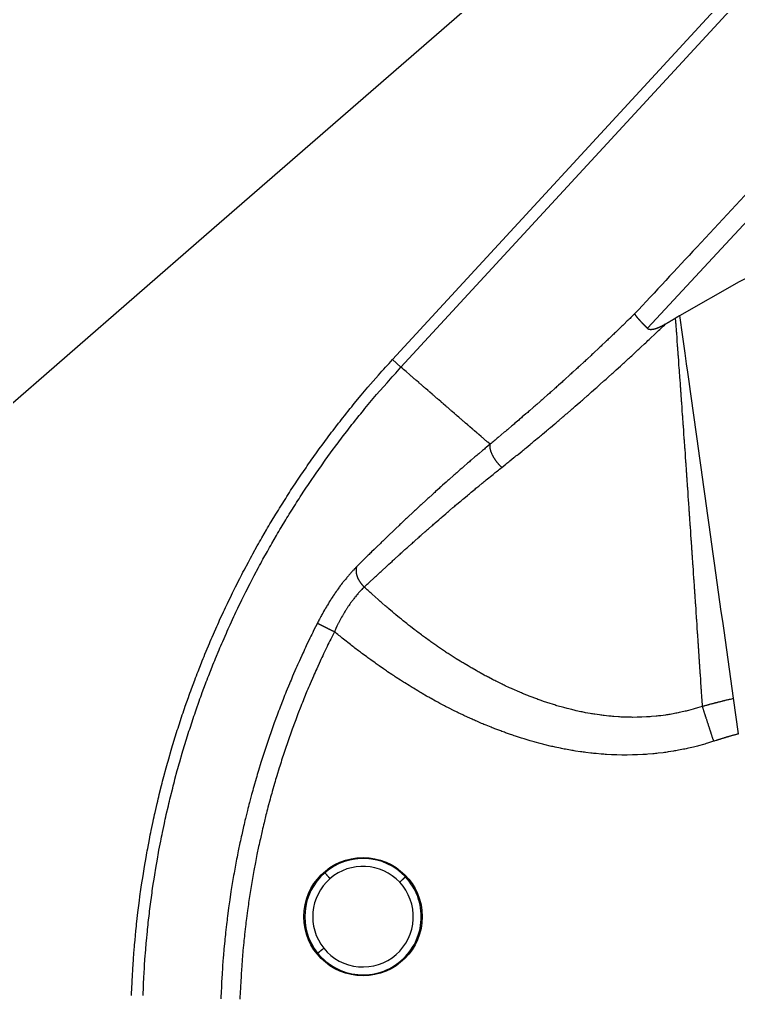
# Model space of a CAD drawing. Extents: x 527 to 614, y 487 to 635.
# Drawn here: x 596.094 to 597.005, y 514.457 to 515.693 of the extents above; entities that cross this region are included whole.
import ezdxf

# ---------------------------------------------------------------- set-up
doc = ezdxf.new("R2010")
doc.units = 0
doc.header["$MEASUREMENT"] = 0
doc.layers.add('1', color=4, linetype='Continuous')
doc.layers.add('204', color=7, linetype='Continuous')

# ---------------------------------------------------------------- blocks, each defined once
blk = doc.blocks.new('55')
at = {"layer": '204', "color": 4, "linetype": 'Continuous'}
for p, q in [((-4.838795, -3.407174), (-6.270429, -4.651675)), ((-6.034691, -4.809922), (-5.482645, -4.210517)), ((-6.02403, -4.819741), (-5.472006, -4.220315)), ((-6.270429, -4.651675), (-7.219729, -5.476889)), ((-6.02403, -4.819741), (-6.034691, -4.809922)), ((-5.596272, -5.284471), (-5.602608, -5.239436))]:
    blk.add_line(p, q, dxfattribs=at)
for points in [[(-1.169832, 0.146137, -0.00000077), (-1.204625, 0.108746)], [(-1.239418, 0.071355, -0.00000068), (-1.274211, 0.033965)], [(-1.309005, -0.003426, -0.0000006), (-1.343799, -0.040817)], [(-1.378593, -0.078208, -0.00000051), (-1.413388, -0.1156)], [(-1.448182, -0.152991, -0.00000042), (-1.482977, -0.190382)], [(-1.517772, -0.227774, -0.00000034), (-1.552567, -0.265165)], [(-1.587362, -0.302557, -0.00000025), (-1.622158, -0.339948)], [(-1.656953, -0.37734, -0.00000016), (-1.691748, -0.414732)], [(-1.726544, -0.452123, -0.00000007), (-1.76134, -0.489515)], [(-1.865726, -0.60169, 0.00000006), (-1.900522, -0.639082)], [(-1.935318, -0.676474, 0.00000005), (-1.970113, -0.713866)], [(-2.004909, -0.751257, 0.00000005), (-2.039704, -0.788649)], [(-2.0745, -0.826041, 0.00000005), (-2.109295, -0.863433)], [(-2.144091, -0.900825, 0.00000005), (-2.178886, -0.938217)], [(-2.213682, -0.975608, 0.00000005), (-2.248478, -1.013)], [(-2.283273, -1.050392, 0.00000005), (-2.318069, -1.087784)], [(-2.352864, -1.125176, 0.00000005), (-2.38766, -1.162568)], [(-2.422455, -1.19996, 0.00000005), (-2.45725, -1.237351)], [(-2.492046, -1.274743, 0.00000005), (-2.526841, -1.312135)], [(-2.561637, -1.349527, 0.00000005), (-2.596432, -1.386919)], [(-2.631228, -1.424311, 0.00000005), (-2.666023, -1.461703)], [(-2.700818, -1.499095, 0.00000005), (-2.735614, -1.536487)], [(-2.770409, -1.573879, 0.00000005), (-2.805205, -1.611271)], [(-2.84, -1.648663, 0.00000005), (-2.874795, -1.686055)], [(-2.909591, -1.723447, 0.00000005), (-2.944386, -1.760839)], [(-2.979181, -1.798231, 0.00000005), (-3.013977, -1.835623)], [(-3.048772, -1.873015, 0.00000005), (-3.083567, -1.910407)], [(-3.118363, -1.947799, 0.00000005), (-3.153158, -1.985191)], [(-3.187953, -2.022583, 0.00000005), (-3.222749, -2.059975)], [(-3.257544, -2.097367, 0.00000005), (-3.292339, -2.134759)], [(-3.327135, -2.172151, 0.00000005), (-3.36193, -2.209543)], [(-3.396725, -2.246935, 0.00000005), (-3.43152, -2.284328)], [(-3.466316, -2.32172, 0.00000005), (-3.501111, -2.359112)], [(-3.535906, -2.396504, 0.00000005), (-3.570701, -2.433896)], [(-3.605496, -2.471288, 0.00000005), (-3.640292, -2.50868)], [(-3.675087, -2.546073, 0.00000005), (-3.709882, -2.583465)], [(-3.744677, -2.620857, 0.00000005), (-3.779472, -2.658249)], [(-3.814267, -2.695641, 0.00000005), (-3.849063, -2.733033)], [(-3.883858, -2.770426, 0.00000005), (-3.918653, -2.807818)], [(-3.953448, -2.84521, 0.00000005), (-3.988243, -2.882602)], [(-4.023038, -2.919995, 0.00000005), (-4.057833, -2.957387)], [(-4.092628, -2.994779, 0.00000005), (-4.127423, -3.032171)], [(-4.162218, -3.069564, 0.00000005), (-4.197014, -3.106956)], [(-4.231809, -3.144348, 0.00000005), (-4.266604, -3.18174)], [(-4.301399, -3.219133, 0.00000005), (-4.336194, -3.256525)], [(-4.370989, -3.293917, 0.00000005), (-4.405784, -3.33131)], [(-4.440579, -3.368702, 0.00000005), (-4.475374, -3.406094)], [(-4.510169, -3.443487, 0.00000005), (-4.544964, -3.480879)], [(-4.579759, -3.518271, 0.00000005), (-4.614554, -3.555664)], [(-4.649349, -3.593056, 0.00000005), (-4.684144, -3.630448)], [(-4.718938, -3.667841, 0.00000005), (-4.753733, -3.705233)], [(-4.788528, -3.742626, 0.00000005), (-4.823323, -3.780018)], [(-4.858118, -3.81741, 0.00000005), (-4.892913, -3.854803)], [(-4.927708, -3.892195, 0.00000006), (-4.962503, -3.929588)], [(-4.997298, -3.96698, 0.00000006), (-5.032093, -4.004373), (-5.066888, -4.041765, 0.00000006), (-5.101682, -4.079158), (-5.136476, -4.116549, 0.00000006), (-5.171272, -4.153943), (-5.206071, -4.19134, 0.00000005), (-5.240862, -4.228728), (-5.275639, -4.266101, 0.00000006), (-5.310451, -4.303513), (-5.345316, -4.340981, 0.00000005), (-5.380041, -4.378298), (-5.414557, -4.415391, 0.00000008), (-5.44963, -4.453083), (-5.485522, -4.491655, -0.00000005), (-5.51922, -4.527868), (-5.549684, -4.560606, 0.00000062), (-5.588809, -4.602653), (-5.649071, -4.667417, 0.00000318), (-5.727989, -4.752233)], [(-0.88808, 0.413868, -0.00000008), (-0.936805, 0.361503)], [(-0.98553, 0.309139, -0.00000008), (-1.034255, 0.256774)], [(-1.082979, 0.204409, -0.00000006), (-1.131704, 0.152045)], [(-1.180429, 0.09968, -0.00000004), (-1.229154, 0.047316)], [(-1.277879, -0.005049, -0.00000003), (-1.326604, -0.057414)], [(-1.667679, -0.423967, 0.00000004), (-1.716404, -0.476332)], [(-1.765129, -0.528696, 0.00000005), (-1.813854, -0.581061)], [(-1.862579, -0.633426, 0.00000006), (-1.911304, -0.685791)], [(-1.960029, -0.738156, 0.00000006), (-2.008754, -0.79052)], [(-2.057479, -0.842885, 0.00000006), (-2.106204, -0.89525)], [(-2.154929, -0.947615, 0.00000006), (-2.203654, -0.99998)], [(-2.252379, -1.052345, 0.00000006), (-2.301104, -1.10471)], [(-2.349829, -1.157075, 0.00000006), (-2.398553, -1.20944)], [(-2.447278, -1.261805, 0.00000006), (-2.496003, -1.31417)], [(-2.544728, -1.366535, 0.00000006), (-2.593453, -1.4189)], [(-2.642177, -1.471265, 0.00000006), (-2.690902, -1.52363)], [(-2.739627, -1.575995, 0.00000006), (-2.788352, -1.62836)], [(-2.837076, -1.680725, 0.00000006), (-2.885801, -1.73309)], [(-2.934526, -1.785455, 0.00000006), (-2.983251, -1.83782)], [(-3.031975, -1.890185, 0.00000006), (-3.0807, -1.94255)], [(-3.129424, -1.994915, 0.00000006), (-3.178149, -2.04728)], [(-3.226874, -2.099646, 0.00000006), (-3.275598, -2.152011)], [(-3.324323, -2.204376, 0.00000006), (-3.373047, -2.256741)], [(-3.421772, -2.309106, 0.00000006), (-3.470497, -2.361471)], [(-3.519221, -2.413837, 0.00000006), (-3.567946, -2.466202)], [(-3.61667, -2.518567, 0.00000006), (-3.665395, -2.570932)], [(-3.714119, -2.623298, 0.00000006), (-3.762844, -2.675663)], [(-3.811568, -2.728028, 0.00000006), (-3.860293, -2.780394)], [(-3.909017, -2.832759, 0.00000006), (-3.957741, -2.885124)], [(-4.006466, -2.93749, 0.00000006), (-4.05519, -2.989855)], [(-4.103915, -3.04222, 0.00000006), (-4.152639, -3.094586)], [(-4.201363, -3.146951, 0.00000006), (-4.250088, -3.199317)], [(-4.298812, -3.251682, 0.00000006), (-4.347536, -3.304048)], [(-4.39626, -3.356413, 0.00000006), (-4.444985, -3.408778)], [(-4.493709, -3.461144, 0.00000006), (-4.542433, -3.513509)], [(-4.591158, -3.565875, 0.00000006), (-4.639882, -3.61824)], [(-4.688606, -3.670606, 0.00000006), (-4.73733, -3.722972)], [(-4.786055, -3.775338, 0.00000007), (-4.834778, -3.827703)], [(-4.883501, -3.880067, 0.00000007), (-4.932227, -3.932434)], [(-4.980957, -3.984806, 0.00000006), (-5.029675, -4.037165), (-5.078374, -4.089504, 0.00000007), (-5.127123, -4.141896), (-5.175946, -4.194368, 0.00000008), (-5.224571, -4.246628), (-5.272906, -4.298575, 0.00000013), (-5.32202, -4.35136), (-5.372281, -4.405377, 0.00000015), (-5.419468, -4.456092), (-5.462129, -4.501941, 0.00000026), (-5.516918, -4.560825), (-5.601305, -4.651521, 0.00000027), (-5.711819, -4.770296)], [(-5.67082, -4.754022), (-5.594884, -4.711194, -0.02250123), (-5.514025, -4.674371), (-5.427926, -4.643674, -0.0206072), (-5.337565, -4.61973), (-5.243776, -4.603843, -0.02239351), (-5.147708, -4.596206), (-5.050368, -4.597539, -0.02267753), (-4.953008, -4.60763)], [(-5.727989, -4.752233), (-5.732584, -4.75671, -0.00048746), (-5.737181, -4.761171), (-5.741779, -4.765615, -0.00049071), (-5.746378, -4.770043), (-5.750977, -4.774454, -0.00049094), (-5.755578, -4.778848), (-5.760179, -4.783225, -0.00049214), (-5.76478, -4.787585), (-5.769381, -4.791928, -0.00049334), (-5.773982, -4.796254), (-5.778583, -4.800562, -0.00049478), (-5.783184, -4.804853), (-5.787784, -4.809127, -0.00049641), (-5.792383, -4.813382), (-5.796981, -4.81762, -0.00049824), (-5.801579, -4.821839), (-5.806175, -4.826041, -0.00050028), (-5.810769, -4.830224), (-5.815362, -4.834389, -0.00050254), (-5.819954, -4.838535), (-5.824543, -4.842663, -0.00050499), (-5.82913, -4.846772), (-5.833715, -4.850862, -0.00050778), (-5.838298, -4.854933), (-5.842878, -4.858985, -0.00051035), (-5.847455, -4.863018), (-5.852026, -4.867029, -0.00051477), (-5.8566, -4.871026), (-5.861176, -4.875007, -0.00051377), (-5.865731, -4.878955), (-5.870256, -4.882859, -0.00053287), (-5.874849, -4.886805), (-5.879544, -4.890818, -0.00048666), (-5.88395, -4.894574), (-5.887931, -4.89796, -0.00068811), (-5.893034, -4.902263), (-5.900879, -4.908829, -0.0005893), (-5.911144, -4.917392)], [(-5.727989, -4.752233), (-5.727953, -4.752294, -0.00204393), (-5.727915, -4.752359), (-5.727875, -4.75243, -0.00150737), (-5.727834, -4.752503), (-5.72779, -4.752578, 0.00338894), (-5.727744, -4.752655), (-5.727696, -4.752734, 0.00184369), (-5.727645, -4.752814), (-5.727593, -4.752897, 0.00192252), (-5.727539, -4.752981), (-5.727482, -4.753068, 0.00165475), (-5.727424, -4.753156), (-5.727364, -4.753246, 0.00151187), (-5.727301, -4.753338), (-5.727237, -4.753431, 0.00137061), (-5.72717, -4.753527), (-5.727102, -4.753624, 0.00125498), (-5.727032, -4.753723), (-5.726959, -4.753824, 0.00115436), (-5.726885, -4.753926), (-5.726809, -4.75403, 0.00106759), (-5.72673, -4.754136), (-5.72665, -4.754244, 0.00099208), (-5.726568, -4.754353), (-5.726485, -4.754463, 0.00092585), (-5.726399, -4.754576), (-5.726311, -4.75469, 0.00086867), (-5.726222, -4.754806), (-5.72613, -4.754923, 0.00081666), (-5.726037, -4.755042), (-5.725941, -4.755163, 0.00075935), (-5.725844, -4.755286), (-5.725745, -4.75541, 0.00070915), (-5.725644, -4.755536), (-5.725541, -4.755663, 0.00066497), (-5.725436, -4.755792), (-5.725329, -4.755923, 0.00062605), (-5.72522, -4.756055), (-5.72511, -4.756189, 0.0005916), (-5.724998, -4.756325), (-5.724884, -4.756461, 0.00056103), (-5.724768, -4.7566), (-5.724651, -4.756739, 0.00053383), (-5.724532, -4.75688), (-5.724411, -4.757023, 0.00050959), (-5.724289, -4.757167), (-5.724165, -4.757312, 0.00048794), (-5.724039, -4.757458), (-5.723912, -4.757606, 0.00046858), (-5.723783, -4.757755), (-5.723653, -4.757905, 0.00045126), (-5.723521, -4.758057), (-5.723388, -4.758209, 0.00043576), (-5.723253, -4.758363), (-5.723116, -4.758518, 0.00042186), (-5.722979, -4.758674), (-5.722839, -4.758831, 0.00040952), (-5.722699, -4.75899), (-5.722557, -4.759149, 0.00039753), (-5.722413, -4.759309), (-5.722268, -4.759471, 0.00038136), (-5.722121, -4.759634), (-5.721973, -4.759799, 0.00036663), (-5.721823, -4.759964), (-5.721672, -4.760131, 0.00035327), (-5.721519, -4.760298), (-5.721365, -4.760467, 0.00034142), (-5.72121, -4.760637), (-5.721053, -4.760808, 0.00033079), (-5.720895, -4.76098), (-5.720735, -4.761153, 0.00032131), (-5.720574, -4.761326), (-5.720412, -4.761501, 0.00031288), (-5.720249, -4.761676), (-5.720085, -4.761853, 0.00030541), (-5.719919, -4.76203), (-5.719753, -4.762208, 0.00029883), (-5.719585, -4.762386), (-5.719416, -4.762566, 0.00029306), (-5.719247, -4.762746), (-5.719076, -4.762926, 0.00028805), (-5.718904, -4.763107), (-5.718731, -4.763289, 0.00028376), (-5.718558, -4.763472), (-5.718383, -4.763655, 0.00028014), (-5.718208, -4.763838), (-5.718031, -4.764022, 0.00027716), (-5.717854, -4.764206), (-5.717677, -4.764391, 0.00027464), (-5.717498, -4.764576), (-5.717318, -4.764762, 0.0002671), (-5.717138, -4.764948), (-5.716956, -4.765135, 0.00025573), (-5.716773, -4.765323), (-5.71659, -4.765511, 0.00024587), (-5.716406, -4.7657), (-5.71622, -4.765889, 0.00023658), (-5.716035, -4.766078), (-5.715848, -4.766268, 0.00022803), (-5.715661, -4.766459), (-5.715472, -4.766649, 0.00022009), (-5.715284, -4.76684), (-5.715095, -4.767032, 0.00021279), (-5.714905, -4.767223), (-5.714714, -4.767415, 0.00020586), (-5.714523, -4.767607), (-5.714332, -4.767799, 0.00020006), (-5.71414, -4.767991), (-5.713948, -4.768184, 0.00019262), (-5.713756, -4.768376), (-5.713564, -4.768567, 0.00019282), (-5.71337, -4.768761), (-5.71317, -4.768959, 0.00017034), (-5.712983, -4.769145), (-5.712813, -4.769314, 0.00023295), (-5.712595, -4.76953), (-5.712259, -4.769861, 0.00019121), (-5.711819, -4.770296)], [(-5.688762, -4.764884), (-5.68845, -4.764706, 0.00025636), (-5.688139, -4.764527), (-5.687828, -4.764348, 0.00025631), (-5.687517, -4.764169), (-5.687206, -4.76399, 0.00025356), (-5.686895, -4.76381), (-5.686584, -4.76363, 0.00025148), (-5.686274, -4.76345), (-5.685964, -4.763269, 0.00024923), (-5.685654, -4.763088), (-5.685344, -4.762907, 0.00024702), (-5.685034, -4.762725), (-5.684724, -4.762543, 0.0002448), (-5.684415, -4.762361), (-5.684105, -4.762178, 0.00024258), (-5.683796, -4.761995), (-5.683487, -4.761812, 0.00024036), (-5.683178, -4.761628), (-5.682869, -4.761444, 0.00023814), (-5.682561, -4.76126), (-5.682252, -4.761076, 0.0002359), (-5.681944, -4.760891), (-5.681636, -4.760706, 0.00023372), (-5.681328, -4.76052), (-5.68102, -4.760335, 0.00023133), (-5.680713, -4.760149), (-5.680405, -4.759962, 0.00022967), (-5.680098, -4.759776), (-5.67979, -4.759588, 0.00022549), (-5.679483, -4.759402), (-5.679179, -4.759216, 0.00023), (-5.678869, -4.759026), (-5.678553, -4.758832, 0.00020626), (-5.678256, -4.75865), (-5.677988, -4.758485, 0.00028737), (-5.677643, -4.758272), (-5.677113, -4.757944, 0.00023903), (-5.67642, -4.757513)], [(-5.67642, -4.757513), (-5.67628, -4.757425, -0.0000969), (-5.676141, -4.757337), (-5.676001, -4.757249, -0.00009691), (-5.675862, -4.757161), (-5.675722, -4.757073, -0.00009312), (-5.675583, -4.756986), (-5.675443, -4.756898, -0.00009028), (-5.675303, -4.75681), (-5.675164, -4.756722, -0.00008719), (-5.675024, -4.756634), (-5.674884, -4.756547, -0.00008415), (-5.674744, -4.756459), (-5.674605, -4.756372, -0.00008108), (-5.674465, -4.756284), (-5.674325, -4.756197, -0.00007801), (-5.674185, -4.756109), (-5.674045, -4.756022, -0.00007494), (-5.673905, -4.755934), (-5.673764, -4.755847, -0.00007185), (-5.673624, -4.75576), (-5.673484, -4.755672, -0.00006876), (-5.673344, -4.755585), (-5.673203, -4.755498, -0.00006568), (-5.673063, -4.75541), (-5.672923, -4.755323, -0.00006254), (-5.672782, -4.755236), (-5.672642, -4.755149, -0.00005957), (-5.672501, -4.755061), (-5.67236, -4.754974, -0.00005602), (-5.67222, -4.754887), (-5.67208, -4.754801, -0.0000544), (-5.671938, -4.754713), (-5.671793, -4.754623, -0.00004666), (-5.671656, -4.754538), (-5.671533, -4.754462, -0.00006082), (-5.671374, -4.754364), (-5.67113, -4.754213, -0.00004739), (-5.67081, -4.754015)], [(-5.67642, -4.757513), (-5.676061, -4.762408, -0.00002099), (-5.675702, -4.767303), (-5.675344, -4.772199, -0.00002098), (-5.674986, -4.777095), (-5.674629, -4.781992, -0.00002118), (-5.674272, -4.786889), (-5.673915, -4.791787, -0.00002133), (-5.673559, -4.796686), (-5.673203, -4.801585, -0.00002149), (-5.672848, -4.806484), (-5.672493, -4.811385, -0.00002165), (-5.672138, -4.816286), (-5.671784, -4.821187, -0.00002181), (-5.67143, -4.826089), (-5.671076, -4.830991, -0.00002197), (-5.670723, -4.835894), (-5.670371, -4.840798, -0.00002213), (-5.670018, -4.845702), (-5.669666, -4.850607, -0.00002229), (-5.669315, -4.855512), (-5.668964, -4.860417, -0.00002245), (-5.668613, -4.865323), (-5.668263, -4.87023, -0.00002258), (-5.667913, -4.875137), (-5.667564, -4.880045, -0.00002245), (-5.667214, -4.884953), (-5.666866, -4.889862, -0.00002233), (-5.666518, -4.894771), (-5.66617, -4.89968, -0.0000222), (-5.665822, -4.904591), (-5.665475, -4.909501, -0.00002208), (-5.665129, -4.914413), (-5.664782, -4.919324, -0.00002196), (-5.664437, -4.924237), (-5.664091, -4.929149, -0.00002184), (-5.663746, -4.934063), (-5.663402, -4.938976, -0.00002171), (-5.663057, -4.943891), (-5.662713, -4.948806, -0.00002159), (-5.66237, -4.953721), (-5.662027, -4.958637, -0.00002147), (-5.661684, -4.963553), (-5.661342, -4.96847, -0.00002134), (-5.661, -4.973388), (-5.660659, -4.978306, -0.00002122), (-5.660317, -4.983225), (-5.659977, -4.988144, -0.0000211), (-5.659636, -4.993063), (-5.659296, -4.997984, -0.00002126), (-5.658957, -5.002904), (-5.658618, -5.007826, -0.00002161), (-5.658279, -5.012748), (-5.65794, -5.01767, -0.00002094), (-5.657602, -5.022593), (-5.657265, -5.027516, -0.00002047), (-5.656927, -5.03244), (-5.65659, -5.037365, -0.00001994), (-5.656254, -5.04229), (-5.655917, -5.047216, -0.00001943), (-5.655582, -5.052142), (-5.655246, -5.057069, -0.00001892), (-5.654911, -5.061996), (-5.654576, -5.066924, -0.0000184), (-5.654241, -5.071853), (-5.653907, -5.076782, -0.00001789), (-5.653573, -5.081712), (-5.653239, -5.086642, -0.00001738), (-5.652906, -5.091573), (-5.652573, -5.096504, -0.00001686), (-5.65224, -5.101436), (-5.651908, -5.106369, -0.00001635), (-5.651576, -5.111302), (-5.651244, -5.116235, -0.00001584), (-5.650912, -5.12117), (-5.650581, -5.126105, -0.00001533), (-5.65025, -5.13104), (-5.649919, -5.135976, -0.00001481), (-5.649588, -5.140913), (-5.649258, -5.14585, -0.0000143), (-5.648928, -5.150788), (-5.648598, -5.155726, -0.00001379), (-5.648269, -5.160665), (-5.647939, -5.165605, -0.00001328), (-5.64761, -5.170545), (-5.647281, -5.175487, -0.00001277), (-5.646952, -5.180427), (-5.646624, -5.185367, -0.00001227), (-5.646296, -5.190312), (-5.645967, -5.195265, -0.00001172), (-5.64564, -5.200199), (-5.645314, -5.205104, -0.00001131), (-5.644984, -5.210089), (-5.644647, -5.21519, -0.0000098), (-5.64433, -5.219981), (-5.644043, -5.224312, 0.00000164), (-5.643675, -5.229875), (-5.643107, -5.238444, 0.00001523), (-5.642363, -5.249666)], [(-5.602608, -5.239436), (-5.604332, -5.227161, 0.00000053), (-5.606056, -5.214894), (-5.607778, -5.202636, 0.00000053), (-5.609499, -5.190386), (-5.611219, -5.178145, 0.00000044), (-5.612938, -5.165912), (-5.614655, -5.153687, 0.00000037), (-5.616372, -5.141469), (-5.618087, -5.12926, 0.0000003), (-5.619802, -5.117058), (-5.621515, -5.104864, 0.00000023), (-5.623228, -5.092677), (-5.624939, -5.080498, 0.00000015), (-5.626649, -5.068326), (-5.628359, -5.056161, 0.00000008), (-5.630067, -5.044002), (-5.631774, -5.031851), (-5.633481, -5.019707), (-5.635186, -5.007569, -0.00000007), (-5.636891, -4.995438), (-5.638594, -4.983313, -0.00000014), (-5.640297, -4.971195), (-5.641999, -4.959083, -0.00000022), (-5.6437, -4.946977), (-5.6454, -4.934875, -0.00000029), (-5.6471, -4.922782), (-5.648797, -4.9107, -0.00000037), (-5.650496, -4.898611), (-5.652196, -4.886509, -0.00000044), (-5.653889, -4.874462), (-5.65557, -4.862491, -0.00000053), (-5.657279, -4.850334), (-5.659026, -4.837898, -0.00000054), (-5.660665, -4.826226), (-5.662148, -4.815676, -0.00000089), (-5.66405, -4.802138), (-5.666977, -4.781298, -0.00000084), (-5.67081, -4.754015)], [(-5.896227, -4.946696), (-5.891102, -4.942607, 0.00060931), (-5.885971, -4.938494), (-5.880833, -4.934354, 0.00060179), (-5.875691, -4.93019), (-5.870542, -4.926, 0.00059697), (-5.865389, -4.921786), (-5.86023, -4.917547, 0.0005919), (-5.855067, -4.913284), (-5.8499, -4.908997, 0.00058735), (-5.844728, -4.904685), (-5.839552, -4.900349, 0.0005831), (-5.834372, -4.89599), (-5.829189, -4.891607, 0.00057919), (-5.824002, -4.8872), (-5.818813, -4.88277, 0.00057561), (-5.81362, -4.878317), (-5.808425, -4.87384, 0.00057233), (-5.803228, -4.869341), (-5.798028, -4.864819, 0.00056937), (-5.792827, -4.860275), (-5.787624, -4.855708, 0.00056665), (-5.782419, -4.851119), (-5.777214, -4.846507, 0.00056438), (-5.772007, -4.841874), (-5.766799, -4.837218, 0.00056185), (-5.761592, -4.832542), (-5.756386, -4.827846, 0.00056146), (-5.751175, -4.823125), (-5.745957, -4.818374, 0.00055489), (-5.74076, -4.813622), (-5.735595, -4.808879, 0.00057083), (-5.730347, -4.804036), (-5.724979, -4.799056, 0.0005147), (-5.719939, -4.794368), (-5.715384, -4.79012, 0.00072797), (-5.709538, -4.784619), (-5.700541, -4.776089, 0.00060881), (-5.688762, -4.764884)], [(-5.711819, -4.770296), (-5.711664, -4.770433, 0.01049398), (-5.711504, -4.770564), (-5.711338, -4.770688, 0.01040173), (-5.711167, -4.770806), (-5.71099, -4.770916, 0.01010708), (-5.71081, -4.771019), (-5.710626, -4.771115, 0.01009655), (-5.710439, -4.771203), (-5.710248, -4.771283, 0.00963258), (-5.710055, -4.771356), (-5.709859, -4.771422, 0.00854712), (-5.70966, -4.771482), (-5.70946, -4.771536, 0.00777828), (-5.709258, -4.771583), (-5.709054, -4.771625, 0.00700613), (-5.70885, -4.771661), (-5.708644, -4.771691, 0.00632937), (-5.708439, -4.771717), (-5.708234, -4.771737, 0.0055859), (-5.708028, -4.771754), (-5.707822, -4.771766, 0.0049816), (-5.707615, -4.771773), (-5.707409, -4.771777, 0.00468086), (-5.707202, -4.771778), (-5.706995, -4.771774, 0.00430577), (-5.706787, -4.771767), (-5.70658, -4.771757, 0.00396008), (-5.706373, -4.771743), (-5.706166, -4.771726, 0.0036183), (-5.70596, -4.771707), (-5.705753, -4.771684, 0.00328848), (-5.705547, -4.771659), (-5.705342, -4.771632, 0.0029688), (-5.705136, -4.771602), (-5.704932, -4.771569, 0.00265918), (-5.704728, -4.771535), (-5.704524, -4.771499, 0.00232765), (-5.704321, -4.771461), (-5.704119, -4.771421, 0.0019721), (-5.703917, -4.77138), (-5.703715, -4.771337, 0.00194466), (-5.703513, -4.771293), (-5.703312, -4.771247, 0.00188128), (-5.703112, -4.7712), (-5.702911, -4.771151, 0.00182654), (-5.702711, -4.771101), (-5.702511, -4.771049, 0.00176926), (-5.702312, -4.770996), (-5.702113, -4.770941, 0.00171243), (-5.701914, -4.770885), (-5.701715, -4.770828, 0.00165541), (-5.701517, -4.770769), (-5.701319, -4.770709, 0.00159848), (-5.701122, -4.770648), (-5.700925, -4.770586, 0.00154166), (-5.700728, -4.770522), (-5.700531, -4.770457, 0.00148504), (-5.700335, -4.770391), (-5.70014, -4.770324, 0.00142866), (-5.699944, -4.770256), (-5.699749, -4.770186, 0.00137258), (-5.699554, -4.770116), (-5.699359, -4.770044, 0.00131683), (-5.699165, -4.769971), (-5.698971, -4.769898, 0.00126144), (-5.698778, -4.769823), (-5.698585, -4.769747, 0.00120644), (-5.698392, -4.769671), (-5.698199, -4.769593, 0.00115184), (-5.698007, -4.769515), (-5.697815, -4.769436, 0.00109765), (-5.697623, -4.769356), (-5.697432, -4.769275, 0.00104386), (-5.697241, -4.769193), (-5.69705, -4.76911, 0.00099048), (-5.696859, -4.769027), (-5.696669, -4.768943, 0.00093749), (-5.696479, -4.768859), (-5.69629, -4.768773, 0.00088488), (-5.696101, -4.768687), (-5.695912, -4.7686, 0.00083263), (-5.695723, -4.768513), (-5.695535, -4.768425, 0.00078072), (-5.695347, -4.768337), (-5.695159, -4.768248, 0.00072911), (-5.694972, -4.768158), (-5.694785, -4.768068, 0.00067777), (-5.694598, -4.767978), (-5.694412, -4.767887, 0.00062671), (-5.694226, -4.767796), (-5.69404, -4.767704, 0.00057569), (-5.693854, -4.767612), (-5.693669, -4.767519, 0.00052543), (-5.693484, -4.767426), (-5.693299, -4.767333, 0.00047294), (-5.693115, -4.76724), (-5.692931, -4.767146, 0.00043882), (-5.692747, -4.767052), (-5.692563, -4.766958, 0.000573), (-5.69238, -4.766863), (-5.692197, -4.766768, 0.00059362), (-5.692014, -4.766673), (-5.691831, -4.766577, 0.00057728), (-5.691649, -4.76648), (-5.691467, -4.766383, 0.0005699), (-5.691285, -4.766286), (-5.691103, -4.766188, 0.00056199), (-5.690921, -4.76609), (-5.69074, -4.765991, 0.00054871), (-5.690559, -4.765893), (-5.69038, -4.765794, 0.00055618), (-5.690198, -4.765694), (-5.690012, -4.765591, 0.0004963), (-5.689837, -4.765493), (-5.68968, -4.765405, 0.00068595), (-5.689478, -4.765292), (-5.689168, -4.765115, 0.00056739), (-5.688762, -4.764884)], [(-6.365368, -5.616345), (-6.364906, -5.604602, -0.00232463), (-6.364336, -5.592857), (-6.363655, -5.581112, -0.00231585), (-6.362866, -5.569371), (-6.361965, -5.557636, -0.00230993), (-6.360958, -5.545909), (-6.35984, -5.534194, -0.00230922), (-6.358616, -5.522492), (-6.357282, -5.510807, -0.00231317), (-6.355842, -5.499141), (-6.354292, -5.487498, -0.00232183), (-6.352636, -5.475878), (-6.350872, -5.464287, -0.00233575), (-6.349002, -5.452725), (-6.347024, -5.441198, -0.00235259), (-6.344942, -5.429703), (-6.342752, -5.41824, -0.0023232), (-6.34046, -5.406805), (-6.33806, -5.395395, -0.0022968), (-6.335558, -5.384011), (-6.332948, -5.372653, -0.00231322), (-6.330236, -5.361322), (-6.327416, -5.350016, -0.00231617), (-6.324493, -5.338737), (-6.321462, -5.327484, -0.00232068), (-6.318327, -5.316257), (-6.315085, -5.305056, -0.00232272), (-6.311739, -5.293882), (-6.308285, -5.282734, -0.00232335), (-6.304728, -5.271612), (-6.301062, -5.260517, -0.00232233), (-6.297291, -5.249448), (-6.293413, -5.238406, -0.00231944), (-6.28943, -5.227389), (-6.285338, -5.216399, -0.00231606), (-6.281141, -5.205436), (-6.276837, -5.194506, -0.00233815), (-6.27243, -5.183611), (-6.267918, -5.172757, -0.00234627), (-6.263305, -5.161944), (-6.258588, -5.151175, -0.00232949), (-6.253773, -5.140449), (-6.248856, -5.12977, -0.00232315), (-6.243843, -5.119138), (-6.238729, -5.108557, -0.00231765), (-6.233521, -5.098026), (-6.228215, -5.087548, -0.0023156), (-6.222815, -5.077124), (-6.21732, -5.066757, -0.00231632), (-6.211734, -5.056447), (-6.206054, -5.046197, -0.00231995), (-6.200285, -5.036007), (-6.194423, -5.025881, -0.00232678), (-6.188474, -5.015819), (-6.182436, -5.005824, -0.00233538), (-6.176311, -4.995894), (-6.170096, -4.986029, -0.00231318), (-6.163794, -4.976224), (-6.157399, -4.966478, -0.00229911), (-6.150915, -4.956789), (-6.144338, -4.94716, -0.0023125), (-6.137674, -4.937591), (-6.130919, -4.928087, -0.00232333), (-6.124068, -4.918631), (-6.117111, -4.909224, -0.00230839), (-6.110096, -4.89991), (-6.103035, -4.89071, -0.00238306), (-6.095757, -4.881428), (-6.088199, -4.872002, -0.00215593), (-6.081049, -4.863188), (-6.07454, -4.855248, -0.00304888), (-6.065971, -4.845188), (-6.052501, -4.829871, -0.00255404), (-6.034699, -4.809919)], [(-6.350866, -5.616358), (-6.350405, -5.604757, -0.00232338), (-6.349838, -5.593155), (-6.349161, -5.581552, -0.00231462), (-6.348377, -5.569953), (-6.347483, -5.558361, -0.0023087), (-6.346484, -5.546776), (-6.345376, -5.535203, -0.00230799), (-6.344163, -5.523643), (-6.34284, -5.5121, -0.00231193), (-6.341414, -5.500576), (-6.339878, -5.489075, -0.00232055), (-6.338239, -5.477597), (-6.336493, -5.466146, -0.00233444), (-6.334642, -5.454725), (-6.332684, -5.443338, -0.00235122), (-6.330624, -5.431983), (-6.328457, -5.42066, -0.00232185), (-6.326189, -5.409364), (-6.323815, -5.398094, -0.0022955), (-6.32134, -5.386848), (-6.318759, -5.375628, -0.00231192), (-6.316076, -5.364435), (-6.313288, -5.353267, -0.00231488), (-6.310397, -5.342125), (-6.3074, -5.331009, -0.0023194), (-6.3043, -5.319918), (-6.301095, -5.308854, -0.00232146), (-6.297787, -5.297815), (-6.294372, -5.286803, -0.0023221), (-6.290854, -5.275816), (-6.28723, -5.264856, -0.0023211), (-6.283503, -5.253922), (-6.279669, -5.243014, -0.00231824), (-6.275731, -5.232131), (-6.271686, -5.221275, -0.00231487), (-6.267539, -5.210445), (-6.263284, -5.199648, -0.00233684), (-6.258928, -5.188886), (-6.254469, -5.178164, -0.00234492), (-6.24991, -5.167483), (-6.245248, -5.156844, -0.00232821), (-6.240489, -5.146249), (-6.23563, -5.1357, -0.00232191), (-6.230675, -5.125198), (-6.225622, -5.114746, -0.00231644), (-6.220475, -5.104343), (-6.215232, -5.093993, -0.00231439), (-6.209897, -5.083696), (-6.204467, -5.073455, -0.00231509), (-6.198947, -5.063271), (-6.193334, -5.053146, -0.00231873), (-6.187633, -5.04308), (-6.181842, -5.033077, -0.00232535), (-6.175964, -5.023138), (-6.169998, -5.013265, -0.00233448), (-6.163946, -5.003456), (-6.157804, -4.993709, -0.00232122), (-6.151573, -4.984019), (-6.145249, -4.974385, -0.00230772), (-6.138835, -4.964806), (-6.132328, -4.955284, -0.00231398), (-6.125734, -4.945822), (-6.119051, -4.936422, -0.00232131), (-6.112271, -4.927072), (-6.105389, -4.917769, -0.00230412), (-6.09845, -4.90856), (-6.091467, -4.899465, -0.00237772), (-6.084272, -4.890292), (-6.076803, -4.88098, -0.00215256), (-6.069738, -4.872273), (-6.063308, -4.864431, -0.00304446), (-6.054852, -4.854506), (-6.041573, -4.83941, -0.00255975), (-6.024028, -4.819753)], [(-5.911144, -4.917392), (-5.913967, -4.914952, -0.00000699), (-5.916791, -4.912513), (-5.919615, -4.910073, -0.00000699), (-5.922438, -4.907633), (-5.925261, -4.905193, -0.00000709), (-5.928085, -4.902754), (-5.930908, -4.900314, -0.00000716), (-5.933731, -4.897874), (-5.936554, -4.895434, -0.00000723), (-5.939377, -4.892993), (-5.9422, -4.890553, -0.00000731), (-5.945023, -4.888113), (-5.947846, -4.885672, -0.00000738), (-5.950669, -4.883232), (-5.953492, -4.880791, -0.00000745), (-5.956314, -4.878351), (-5.959137, -4.87591, -0.00000753), (-5.961959, -4.873469), (-5.964781, -4.871028, -0.0000076), (-5.967604, -4.868587), (-5.970426, -4.866146, -0.00000768), (-5.973248, -4.863705), (-5.97607, -4.861264, -0.00000775), (-5.978892, -4.858823), (-5.981714, -4.856381, -0.00000782), (-5.984535, -4.85394), (-5.987355, -4.8515, -0.00000791), (-5.990178, -4.849057), (-5.993005, -4.846611, -0.00000792), (-5.995821, -4.844174), (-5.99862, -4.841752, -0.00000824), (-6.001463, -4.83929), (-6.004373, -4.836771, -0.00000752), (-6.007105, -4.834406), (-6.009575, -4.832268, -0.00001072), (-6.012747, -4.829522), (-6.017632, -4.825292, -0.00000911), (-6.024028, -4.819753)], [(-5.911144, -4.917392), (-5.915973, -4.921429, 0.00070648), (-5.920769, -4.925462), (-5.925531, -4.929491, 0.00071976), (-5.93026, -4.933514), (-5.934956, -4.937532, 0.00069746), (-5.939619, -4.941545), (-5.944249, -4.945552, 0.00068365), (-5.948847, -4.949553), (-5.953412, -4.953548, 0.00066704), (-5.957946, -4.957536), (-5.962448, -4.961517, 0.0006505), (-5.966919, -4.965491), (-5.971359, -4.969458, 0.00063328), (-5.975768, -4.973418), (-5.980145, -4.977369, 0.00061557), (-5.984493, -4.981313), (-5.98881, -4.985248, 0.00059729), (-5.993098, -4.989175), (-5.997355, -4.993092, 0.00057845), (-6.001584, -4.997001), (-6.005783, -5.0009, 0.000559), (-6.009953, -5.00479), (-6.014093, -5.00867, 0.00053905), (-6.018207, -5.01254), (-6.022291, -5.016399, 0.00051811), (-6.026347, -5.020248), (-6.030374, -5.024083, 0.00049786), (-6.034377, -5.027912), (-6.038358, -5.031735, 0.0004724), (-6.042297, -5.035531), (-6.046187, -5.039293, 0.00046177), (-6.05011, -5.043102), (-6.054094, -5.046985, 0.00040065), (-6.057818, -5.050624), (-6.061172, -5.053907, 0.00051918), (-6.065422, -5.058093), (-6.071895, -5.064501, 0.00041318), (-6.080328, -5.072869)], [(-5.911144, -4.917392), (-5.911231, -4.917726, 0.0113718), (-5.911304, -4.918071), (-5.911365, -4.918429, 0.01031152), (-5.911412, -4.918797), (-5.911446, -4.919177, 0.00913942), (-5.911467, -4.919567), (-5.911475, -4.919968, 0.00817242), (-5.91147, -4.920379), (-5.911452, -4.920799, 0.00734013), (-5.911422, -4.921228), (-5.911378, -4.921667, 0.00663854), (-5.911322, -4.922114), (-5.911254, -4.92257, 0.0060484), (-5.911173, -4.923033), (-5.911079, -4.923504, 0.00555366), (-5.910973, -4.923982), (-5.910855, -4.924467, 0.00513966), (-5.910724, -4.924959), (-5.910582, -4.925457, 0.00479387), (-5.910427, -4.925961), (-5.91026, -4.92647, 0.00450572), (-5.910082, -4.926985), (-5.909891, -4.927505, 0.00426651), (-5.909688, -4.928029), (-5.909474, -4.928558, 0.0040689), (-5.909248, -4.92909), (-5.909011, -4.929626, 0.00390737), (-5.908762, -4.930165), (-5.908501, -4.930707, 0.00377586), (-5.908229, -4.931251), (-5.907946, -4.931798, 0.00364082), (-5.907653, -4.932346), (-5.907348, -4.932894, 0.00344203), (-5.907034, -4.933444), (-5.906709, -4.933993, 0.00327562), (-5.906375, -4.934542), (-5.906032, -4.935091, 0.00314244), (-5.905679, -4.935639), (-5.905318, -4.936186, 0.00303699), (-5.904948, -4.936731), (-5.90457, -4.937273, 0.00295731), (-5.904185, -4.937814), (-5.903791, -4.938351, 0.00290216), (-5.903391, -4.938886), (-5.902983, -4.939417, 0.00286697), (-5.902569, -4.939943), (-5.902148, -4.940466, 0.00286264), (-5.901721, -4.940984), (-5.901288, -4.941498, 0.00284759), (-5.90085, -4.942004), (-5.900411, -4.942502, 0.002966), (-5.899958, -4.943001), (-5.89949, -4.943504, 0.00273551), (-5.899048, -4.943972), (-5.898645, -4.944392, 0.0039377), (-5.898121, -4.944913), (-5.897303, -4.945692, 0.00349343), (-5.896227, -4.946696)], [(-6.070494, -5.098412), (-6.066684, -5.09485, -0.00031412), (-6.06285, -5.091273), (-6.05899, -5.087681, -0.00030722), (-6.055105, -5.084075), (-6.051194, -5.080454, -0.00034025), (-6.047257, -5.07682), (-6.043293, -5.073172, -0.00036226), (-6.039303, -5.06951), (-6.035286, -5.065835, -0.00038607), (-6.031243, -5.062147), (-6.027172, -5.058447, -0.00040851), (-6.023074, -5.054734), (-6.018947, -5.051008, -0.00043039), (-6.014794, -5.047271), (-6.010611, -5.043522, -0.00045155), (-6.006401, -5.039761), (-6.002162, -5.035989, -0.00047206), (-5.997894, -5.032206), (-5.993597, -5.028412, -0.00049193), (-5.989271, -5.024608), (-5.984914, -5.020794, -0.00051114), (-5.980529, -5.016969), (-5.976113, -5.013135, -0.00052992), (-5.971667, -5.009291), (-5.96719, -5.005438, -0.00054752), (-5.962684, -5.001576), (-5.958148, -4.997707, -0.00056665), (-5.953576, -4.993826), (-5.948965, -4.98993, -0.00057789), (-5.944343, -4.986042), (-5.939718, -4.98217, -0.00061423), (-5.934983, -4.978227), (-5.930098, -4.974184, -0.00056607), (-5.925493, -4.970384), (-5.921314, -4.966944, -0.00083376), (-5.915871, -4.962512), (-5.907391, -4.955669, -0.00070908), (-5.896227, -4.946696)], [(-6.080328, -5.072869), (-6.0816, -5.074152, 0.00273621), (-6.082875, -5.075466), (-6.084155, -5.076813, 0.00258595), (-6.085438, -5.078191), (-6.086724, -5.0796, 0.00243934), (-6.088013, -5.08104), (-6.089303, -5.08251, 0.0023158), (-6.090596, -5.084009), (-6.091889, -5.085537, 0.0022088), (-6.093183, -5.087093), (-6.094477, -5.088677, 0.0021168), (-6.095771, -5.090288), (-6.097064, -5.091926, 0.00203794), (-6.098355, -5.093589), (-6.099645, -5.095279, 0.00197075), (-6.100933, -5.096993), (-6.102218, -5.098731, 0.00191397), (-6.1035, -5.100493), (-6.104779, -5.102279, 0.00186661), (-6.106053, -5.104087), (-6.107323, -5.105917, 0.00182764), (-6.108588, -5.107769), (-6.109847, -5.109642, 0.00179696), (-6.1111, -5.111535), (-6.112347, -5.113448, 0.00177176), (-6.113587, -5.11538), (-6.114819, -5.117331, 0.0017593), (-6.116045, -5.119301), (-6.117264, -5.121293, 0.00173246), (-6.118469, -5.123292), (-6.119659, -5.125296, 0.00178274), (-6.120857, -5.12735), (-6.12207, -5.129469, 0.00160857), (-6.123203, -5.131469), (-6.124223, -5.133284, 0.00229585), (-6.125505, -5.135645), (-6.127444, -5.139318, 0.00193416), (-6.129961, -5.144151)], [(-6.080328, -5.072869), (-6.080432, -5.073242, 0.00679175), (-6.080526, -5.07362), (-6.080611, -5.074003, 0.00658535), (-6.080687, -5.074392), (-6.080753, -5.074786, 0.0063674), (-6.08081, -5.075185), (-6.080857, -5.075588, 0.00616571), (-6.080894, -5.075996), (-6.080922, -5.076408, 0.00597958), (-6.08094, -5.076824), (-6.080948, -5.077245, 0.00580809), (-6.080947, -5.077668), (-6.080935, -5.078096, 0.00565248), (-6.080914, -5.078527), (-6.080883, -5.078961, 0.00550492), (-6.080843, -5.079397), (-6.080792, -5.079837, 0.00529832), (-6.080732, -5.080279), (-6.080661, -5.080724, 0.0050606), (-6.080582, -5.08117), (-6.080493, -5.081619, 0.00485638), (-6.080394, -5.082069), (-6.080286, -5.082521, 0.00467183), (-6.080169, -5.082974), (-6.080042, -5.083428, 0.00450906), (-6.079907, -5.083883), (-6.079762, -5.084338, 0.00436617), (-6.079609, -5.084794), (-6.079447, -5.085251, 0.0042422), (-6.079276, -5.085707), (-6.079096, -5.086164, 0.00413601), (-6.078907, -5.08662), (-6.07871, -5.087075, 0.00404656), (-6.078505, -5.08753), (-6.078291, -5.087983, 0.0039729), (-6.078069, -5.088436), (-6.077838, -5.088887, 0.00391412), (-6.0776, -5.089337), (-6.077353, -5.089784, 0.00386954), (-6.077098, -5.09023), (-6.076836, -5.090674, 0.00383798), (-6.076565, -5.091115), (-6.076287, -5.091553, 0.00382052), (-6.076001, -5.091989), (-6.075708, -5.092422, 0.0038083), (-6.075407, -5.092851), (-6.075099, -5.093277, 0.00378071), (-6.074783, -5.093699), (-6.07446, -5.094118, 0.00369744), (-6.074131, -5.094532), (-6.073798, -5.09494, 0.00378037), (-6.073452, -5.095348), (-6.073091, -5.095761, 0.00340419), (-6.072748, -5.096146), (-6.072434, -5.096492, 0.0048035), (-6.072019, -5.096923), (-6.071363, -5.097572, 0.00406254), (-6.070494, -5.098412)], [(-6.070494, -5.098412), (-6.071517, -5.099385, 0.00359347), (-6.072542, -5.100386), (-6.073567, -5.101416, 0.0033911), (-6.074593, -5.102475), (-6.075619, -5.103562, 0.00317632), (-6.076645, -5.104675), (-6.077669, -5.105816, 0.00299847), (-6.078693, -5.106983), (-6.079714, -5.108176, 0.00284315), (-6.080734, -5.109393), (-6.081751, -5.110636, 0.00270943), (-6.082766, -5.111903), (-6.083777, -5.113193, 0.00259436), (-6.084785, -5.114507), (-6.085788, -5.115843, 0.00249587), (-6.086788, -5.117201), (-6.087782, -5.118581, 0.00241213), (-6.088771, -5.119981), (-6.089755, -5.121403, 0.00234168), (-6.090733, -5.122844), (-6.091704, -5.124305, 0.00228304), (-6.092669, -5.125785), (-6.093626, -5.127283, 0.00223594), (-6.094576, -5.128799), (-6.095518, -5.130332, 0.00219676), (-6.096452, -5.131882), (-6.097376, -5.133448, 0.00217429), (-6.098292, -5.135031), (-6.0992, -5.136633, 0.00213515), (-6.100094, -5.138241), (-6.100974, -5.139855, 0.00219143), (-6.101855, -5.141509), (-6.102744, -5.143217, 0.00197372), (-6.103572, -5.144829), (-6.104315, -5.146292, 0.00281032), (-6.105241, -5.148197), (-6.106628, -5.151162, 0.00236496), (-6.108423, -5.155064)], [(-5.642363, -5.249666), (-5.648127, -5.251512, -0.00554757), (-5.653911, -5.253226), (-5.659715, -5.254801, -0.00562022), (-5.665538, -5.256244), (-5.671379, -5.257551, -0.00553047), (-5.677236, -5.258729), (-5.68311, -5.259773, -0.0054622), (-5.688998, -5.26069), (-5.6949, -5.261476, -0.00537153), (-5.700815, -5.262138), (-5.706743, -5.262671, -0.0052715), (-5.712681, -5.263081), (-5.718629, -5.263365, -0.00516146), (-5.724586, -5.263528), (-5.730551, -5.263568, -0.00504301), (-5.736523, -5.26349), (-5.742501, -5.263291, -0.00492126), (-5.748485, -5.262975), (-5.754475, -5.262541, -0.00478636), (-5.760463, -5.261994), (-5.76644, -5.261333, -0.00457686), (-5.772399, -5.260567), (-5.77833, -5.259694, -0.00439116), (-5.784238, -5.258722), (-5.790121, -5.257646, -0.00425556), (-5.795981, -5.256474), (-5.801816, -5.255204, -0.00410223), (-5.807628, -5.253841), (-5.813416, -5.252383, -0.00394379), (-5.81918, -5.250837), (-5.82492, -5.2492, -0.00378089), (-5.830636, -5.247479), (-5.836329, -5.245672, -0.00361516), (-5.841998, -5.243783), (-5.847644, -5.241813, -0.00344732), (-5.853266, -5.239765), (-5.858863, -5.23764, -0.00328139), (-5.864439, -5.235442), (-5.869991, -5.233168, -0.00310798), (-5.875518, -5.230828), (-5.881013, -5.228424, -0.0028545), (-5.886473, -5.225962), (-5.891893, -5.223445, -0.00272091), (-5.897276, -5.220875), (-5.902621, -5.21825, -0.00268205), (-5.907931, -5.215573), (-5.913204, -5.212843, -0.00261676), (-5.918442, -5.210062), (-5.923645, -5.207229, -0.0025532), (-5.928814, -5.204348), (-5.933949, -5.201416, -0.00248543), (-5.939051, -5.198437), (-5.944119, -5.195409, -0.00241519), (-5.949156, -5.192335), (-5.954161, -5.189214, -0.00234252), (-5.959135, -5.186048), (-5.964077, -5.182837, -0.00226781), (-5.96899, -5.179583), (-5.973873, -5.176285, -0.00219141), (-5.978728, -5.172945), (-5.983553, -5.169563, -0.00211345), (-5.98835, -5.166141), (-5.993119, -5.162678, -0.00203481), (-5.997863, -5.159176), (-6.002579, -5.155635, -0.00195367), (-6.007269, -5.152057), (-6.011931, -5.148443, -0.00187741), (-6.016573, -5.14479), (-6.021197, -5.141094, -0.0017819), (-6.02578, -5.13738), (-6.030313, -5.133656, -0.0017497), (-6.034893, -5.129835), (-6.039554, -5.125886, -0.00151548), (-6.043917, -5.122159), (-6.04785, -5.118773, -0.00200962), (-6.052855, -5.114359), (-6.060507, -5.107476, -0.00159017), (-6.070494, -5.098412)], [(-6.129961, -5.144151), (-6.134707, -5.153639, 0.00233878), (-6.139364, -5.163169), (-6.143928, -5.172743, 0.00234021), (-6.148404, -5.182357), (-6.152788, -5.192012, 0.00232584), (-6.157082, -5.201705), (-6.161283, -5.211437, 0.00231672), (-6.165395, -5.221205), (-6.169412, -5.23101, 0.00230794), (-6.17334, -5.240848), (-6.177174, -5.250721, 0.00230065), (-6.180917, -5.260625), (-6.184566, -5.270562, 0.00229461), (-6.188123, -5.280528), (-6.191586, -5.290524, 0.0022899), (-6.194958, -5.300547), (-6.198234, -5.310598, 0.00228651), (-6.201418, -5.320674), (-6.204506, -5.330775, 0.00228448), (-6.207502, -5.3409), (-6.210402, -5.351047, 0.00228379), (-6.213209, -5.361216), (-6.215919, -5.371405, 0.00228447), (-6.218537, -5.381613), (-6.221057, -5.39184, 0.00228653), (-6.223483, -5.402083), (-6.225812, -5.412342, 0.00228998), (-6.228046, -5.422617), (-6.230183, -5.432905, 0.00229481), (-6.232225, -5.443205), (-6.234169, -5.453517, 0.0023011), (-6.236017, -5.46384), (-6.237767, -5.474172, 0.0023086), (-6.239421, -5.484512), (-6.240976, -5.494859, 0.00232243), (-6.242436, -5.50522), (-6.243798, -5.515603, 0.00233453), (-6.245065, -5.526005), (-6.246233, -5.536425, 0.00231693), (-6.247308, -5.546863), (-6.248284, -5.557316, 0.00230397), (-6.249166, -5.567783), (-6.249949, -5.578263, 0.00229255), (-6.250639, -5.588754), (-6.25123, -5.599255, 0.00228326), (-6.251727, -5.609765), (-6.252126, -5.620283, 0.00227599)], [(-6.129961, -5.144151), (-6.129832, -5.144217, -0.00002723), (-6.129692, -5.144287), (-6.129542, -5.144363, -0.00002017), (-6.129382, -5.144444), (-6.129211, -5.14453, -0.00001325), (-6.129031, -5.144622), (-6.12884, -5.144718, -0.00000904), (-6.12864, -5.144819), (-6.12843, -5.144926, -0.00000589), (-6.12821, -5.145037), (-6.127981, -5.145153, -0.00000356), (-6.127742, -5.145274), (-6.127494, -5.145399, -0.00000175), (-6.127237, -5.14553), (-6.12697, -5.145665, -0.00000038), (-6.126694, -5.145804), (-6.12641, -5.145948, 0.00000006), (-6.126117, -5.146096), (-6.125815, -5.146249), (-6.125505, -5.146406), (-6.125187, -5.146567, 0), (-6.124861, -5.146732), (-6.124527, -5.146901, 0), (-6.124186, -5.147074), (-6.123837, -5.14725), (-6.123481, -5.14743), (-6.123118, -5.147614), (-6.122748, -5.147801), (-6.122371, -5.147992), (-6.121988, -5.148186), (-6.121599, -5.148383), (-6.121204, -5.148583), (-6.120802, -5.148786), (-6.120395, -5.148992), (-6.119982, -5.149201), (-6.119564, -5.149413), (-6.119141, -5.149627), (-6.118712, -5.149844), (-6.118279, -5.150063, 0), (-6.117841, -5.150285), (-6.117399, -5.150509), (-6.116952, -5.150735), (-6.116501, -5.150963, 0.00000005), (-6.116047, -5.151193), (-6.115588, -5.151425, -0.00000076), (-6.115126, -5.151659), (-6.114661, -5.151894, -0.00001238), (-6.114192, -5.152132), (-6.11372, -5.152371, -0.00003048), (-6.113247, -5.15261), (-6.112775, -5.152849, -0.00004945), (-6.112293, -5.153094), (-6.111798, -5.153345, -0.00005843), (-6.111332, -5.153582), (-6.110909, -5.153796, -0.00011038), (-6.110365, -5.154073), (-6.109524, -5.154502, -0.00011293), (-6.108423, -5.155064)], [(-6.108423, -5.155064), (-6.113067, -5.164351, 0.00233282), (-6.117624, -5.173678), (-6.122091, -5.183046, 0.0023351), (-6.12647, -5.192454), (-6.130759, -5.2019, 0.00232212), (-6.134961, -5.211383), (-6.139071, -5.220904, 0.00231406), (-6.143093, -5.230459), (-6.147024, -5.240049, 0.00230619), (-6.150866, -5.249672), (-6.154616, -5.259328, 0.00229965), (-6.158278, -5.269015), (-6.161847, -5.278733, 0.00229418), (-6.165327, -5.288479), (-6.168714, -5.298254, 0.00228987), (-6.172012, -5.308056), (-6.175216, -5.317885, 0.00228672), (-6.178331, -5.327739), (-6.181352, -5.337617, 0.00228474), (-6.184282, -5.347518), (-6.187119, -5.357442, 0.00228395), (-6.189865, -5.367386), (-6.192516, -5.377352, 0.00228435), (-6.195077, -5.387336), (-6.197542, -5.397338, 0.00228596), (-6.199916, -5.407357), (-6.202195, -5.417393, 0.00228878), (-6.204382, -5.427444), (-6.206473, -5.437508, 0.00229281), (-6.208472, -5.447586), (-6.210375, -5.457676, 0.00229812), (-6.212185, -5.467777), (-6.213898, -5.477889, 0.00230445), (-6.215519, -5.488008), (-6.217043, -5.498137, 0.00231813), (-6.218474, -5.508279), (-6.219808, -5.518442, 0.00233505), (-6.221051, -5.528624), (-6.222196, -5.538825, 0.00231705), (-6.22325, -5.549042), (-6.224207, -5.559274, 0.0023042), (-6.225072, -5.56952), (-6.225841, -5.579779, 0.00229275), (-6.226518, -5.590048), (-6.227098, -5.600328, 0.00228347), (-6.227587, -5.610616), (-6.227979, -5.620912, 0.0022762)], [(-5.627908, -5.293975), (-5.634215, -5.295964, -0.00463847), (-5.640539, -5.297831), (-5.646882, -5.299572, -0.0046885), (-5.653242, -5.301193), (-5.65962, -5.302689, -0.00465197), (-5.666014, -5.304066), (-5.672426, -5.305319, -0.00462281), (-5.678853, -5.306455), (-5.685297, -5.307469, -0.00457798), (-5.691756, -5.308367), (-5.69823, -5.309144, -0.00452404), (-5.704718, -5.309806), (-5.711221, -5.31035, -0.00446054), (-5.717738, -5.31078), (-5.724268, -5.311092, -0.00438795), (-5.730812, -5.311292), (-5.737367, -5.311376, -0.00430995), (-5.743936, -5.31135), (-5.75052, -5.311208, -0.00421837), (-5.757109, -5.310958), (-5.763693, -5.310596, -0.00408688), (-5.770263, -5.31013), (-5.776809, -5.309557, -0.00397917), (-5.783333, -5.308884), (-5.789838, -5.308107, -0.00388995), (-5.796324, -5.307232), (-5.80279, -5.306257, -0.00378989), (-5.809236, -5.305186), (-5.815664, -5.304018, -0.00368094), (-5.822073, -5.302758), (-5.828464, -5.301403, -0.00356578), (-5.834837, -5.299959), (-5.841192, -5.298424, -0.00344496), (-5.84753, -5.296802), (-5.85385, -5.295092, -0.00331918), (-5.860154, -5.293299), (-5.86644, -5.29142, -0.00319205), (-5.872712, -5.289461), (-5.878968, -5.287418, -0.00305522), (-5.885206, -5.2853), (-5.891415, -5.283108, -0.00285522), (-5.897592, -5.280851), (-5.903729, -5.27853, -0.00274803), (-5.909827, -5.276147), (-5.915889, -5.2737, -0.00271066), (-5.921916, -5.271193), (-5.927905, -5.268624, -0.00265394), (-5.93386, -5.265996), (-5.93978, -5.263307, -0.00259707), (-5.945665, -5.260562), (-5.951516, -5.257758, -0.00253653), (-5.957334, -5.254898), (-5.963118, -5.251981, -0.00247337), (-5.96887, -5.249011), (-5.974589, -5.245985, -0.00240779), (-5.980277, -5.242906), (-5.985932, -5.239774, -0.00234009), (-5.991558, -5.236591), (-5.997153, -5.233356, -0.00227063), (-6.002718, -5.230071), (-6.008253, -5.226736, -0.00219951), (-6.01376, -5.223354), (-6.019237, -5.219922, -0.00212763), (-6.024687, -5.216445), (-6.030109, -5.21292, -0.00205305), (-6.035503, -5.209351), (-6.040868, -5.205739, -0.00198362), (-6.046213, -5.202079), (-6.051538, -5.19837, -0.00189344), (-6.056819, -5.194635), (-6.062043, -5.190883, -0.00187143), (-6.067325, -5.187026), (-6.072701, -5.183032, -0.00163066), (-6.077734, -5.179258), (-6.082273, -5.175826, -0.00218231), (-6.088052, -5.171337), (-6.096888, -5.164318, -0.00174232), (-6.108423, -5.155064)], [(-5.642363, -5.249666), (-5.641375, -5.249385, -0.00032291), (-5.640387, -5.249105), (-5.639398, -5.248827, -0.00032293), (-5.638409, -5.24855), (-5.63742, -5.248274, -0.00032242), (-5.636431, -5.248), (-5.635441, -5.247727, -0.00032206), (-5.634451, -5.247455), (-5.63346, -5.247184, -0.00032167), (-5.632469, -5.246915), (-5.631478, -5.246647, -0.0003213), (-5.630486, -5.24638), (-5.629494, -5.246115, -0.00032093), (-5.628502, -5.245851), (-5.62751, -5.245588, -0.00032057), (-5.626517, -5.245327), (-5.625524, -5.245066, -0.00032022), (-5.624531, -5.244807), (-5.623537, -5.24455, -0.00031989), (-5.622543, -5.244293), (-5.621549, -5.244038, -0.00031954), (-5.620554, -5.243784), (-5.619559, -5.243532, -0.00031928), (-5.618564, -5.24328), (-5.617569, -5.24303, -0.00031874), (-5.616573, -5.242782), (-5.615578, -5.242535, -0.00031923), (-5.614581, -5.242288), (-5.613583, -5.242043, -0.00031616), (-5.612588, -5.2418), (-5.611599, -5.24156, -0.00032551), (-5.610594, -5.241317), (-5.609565, -5.24107, -0.00029431), (-5.608599, -5.240839), (-5.607725, -5.24063, -0.00041458), (-5.606603, -5.240366), (-5.604873, -5.239962, -0.00034857), (-5.602608, -5.239436)], [(-5.642363, -5.249666), (-5.642141, -5.250347, 0.00001657), (-5.641919, -5.251032), (-5.641695, -5.251719, 0.0000163), (-5.641471, -5.252409), (-5.641245, -5.253101, 0.00001465), (-5.641019, -5.253796), (-5.640792, -5.254494, 0.00001339), (-5.640564, -5.255194), (-5.640335, -5.255897, 0.00001208), (-5.640105, -5.256602), (-5.639874, -5.25731, 0.00001084), (-5.639643, -5.25802), (-5.639411, -5.258732, 0.00000962), (-5.639178, -5.259447), (-5.638944, -5.260163, 0.00000843), (-5.63871, -5.260882), (-5.638475, -5.261603, 0.00000727), (-5.638239, -5.262327), (-5.638002, -5.263052, 0.00000614), (-5.637765, -5.263779), (-5.637527, -5.264508, 0.00000503), (-5.637289, -5.265239), (-5.637049, -5.265972, 0.00000394), (-5.63681, -5.266707), (-5.636569, -5.267444, 0.00000287), (-5.636328, -5.268182), (-5.636087, -5.268922, 0.00000182), (-5.635845, -5.269664), (-5.635603, -5.270407, 0.00000079), (-5.63536, -5.271152), (-5.635116, -5.271898, 0.00000012), (-5.634872, -5.272646), (-5.634628, -5.273395, 0.0000006), (-5.634383, -5.274145), (-5.634137, -5.274897, 0.00000108), (-5.633892, -5.27565), (-5.633646, -5.276404, 0.00000155), (-5.633399, -5.277159), (-5.633152, -5.277916, 0.00000202), (-5.632905, -5.278673), (-5.632657, -5.279432, 0.00000249), (-5.63241, -5.280191), (-5.632161, -5.280952, 0.00000296), (-5.631913, -5.281713), (-5.631664, -5.282475, 0.00000342), (-5.631415, -5.283238), (-5.631166, -5.284002, 0.0000039), (-5.630916, -5.284766), (-5.630666, -5.285533, 0.00000432), (-5.630416, -5.286297), (-5.630168, -5.287057, 0.00000495), (-5.629916, -5.28783), (-5.629657, -5.288621, 0.00000486), (-5.629415, -5.289364), (-5.629195, -5.290036, 0.00000763), (-5.628913, -5.2909), (-5.628478, -5.292231, 0.00000698), (-5.627908, -5.293975)], [(-5.596272, -5.284471), (-5.597067, -5.284689, 0.00029693), (-5.597863, -5.284909), (-5.598658, -5.28513, 0.00029687), (-5.599453, -5.285351), (-5.600248, -5.285574, 0.00029785), (-5.601043, -5.285797), (-5.601837, -5.286022, 0.00029856), (-5.602631, -5.286247), (-5.603425, -5.286474, 0.00029935), (-5.604219, -5.286701), (-5.605013, -5.286929, 0.00030013), (-5.605806, -5.287159), (-5.606599, -5.287389, 0.00030092), (-5.607391, -5.28762), (-5.608184, -5.287852, 0.00030171), (-5.608976, -5.288085), (-5.609768, -5.28832, 0.0003025), (-5.61056, -5.288555), (-5.611351, -5.288791, 0.0003033), (-5.612142, -5.289028), (-5.612933, -5.289266, 0.00030409), (-5.613724, -5.289505), (-5.614514, -5.289745, 0.00030495), (-5.615305, -5.289986), (-5.616095, -5.290228, 0.00030555), (-5.616884, -5.290471), (-5.617673, -5.290715, 0.00030713), (-5.618462, -5.29096), (-5.619253, -5.291206, 0.00030525), (-5.62004, -5.291452), (-5.620822, -5.291698, 0.00031546), (-5.621616, -5.291949), (-5.622428, -5.292207, 0.00028611), (-5.623191, -5.29245), (-5.62388, -5.292669, 0.00040489), (-5.624764, -5.292954), (-5.626126, -5.293395, 0.00034164), (-5.627908, -5.293975)], [(-6.120501, -5.460563), (-6.120497, -5.460568, 0.00027327), (-6.120487, -5.460579), (-6.120472, -5.460596, 0.00001753), (-6.120452, -5.46062), (-6.120425, -5.460651, 0.00000605), (-6.120392, -5.460688), (-6.120353, -5.460733, 0.00000301), (-6.120308, -5.460785), (-6.120257, -5.460844, 0.00000181), (-6.120199, -5.46091), (-6.120135, -5.460985, 0.00000121), (-6.120064, -5.461066), (-6.119986, -5.461155, 0.00000087), (-6.119902, -5.461252), (-6.119812, -5.461356, 0.00000066), (-6.119714, -5.461468), (-6.119611, -5.461587, 0.00000052), (-6.119501, -5.461714), (-6.119384, -5.461848, 0.00000043), (-6.119262, -5.461989), (-6.119133, -5.462137, 0.00000034), (-6.118999, -5.462291), (-6.118859, -5.462453, 0.00000034), (-6.118713, -5.46262), (-6.118562, -5.462794, -0.0000019), (-6.118406, -5.462973), (-6.118245, -5.463158, -0.00001028), (-6.11808, -5.463348), (-6.117911, -5.463543, -0.00000854), (-6.117738, -5.463742), (-6.117561, -5.463946, -0.00000787), (-6.117381, -5.464153), (-6.117198, -5.464363, -0.00000716), (-6.117012, -5.464577), (-6.116825, -5.464793, -0.00000661), (-6.116635, -5.465012), (-6.116443, -5.465232, -0.00000617), (-6.11625, -5.465454), (-6.116056, -5.465678, -0.00000575), (-6.115862, -5.465901), (-6.115669, -5.466124, -0.00000559), (-6.115473, -5.46635), (-6.115272, -5.466581, -0.00000487), (-6.115084, -5.466797), (-6.114914, -5.466993, -0.00000643), (-6.114698, -5.467241), (-6.114371, -5.467619, -0.00000532), (-6.113945, -5.468109)], [(-6.01833, -5.465733), (-6.018335, -5.465738, -0.01844027), (-6.018345, -5.465748), (-6.018361, -5.465764, -0.00115442), (-6.018384, -5.465785), (-6.018414, -5.465813, -0.00039697), (-6.01845, -5.465848), (-6.018493, -5.465888, -0.00019694), (-6.018542, -5.465935), (-6.018599, -5.465989, -0.0001183), (-6.018663, -5.46605), (-6.018735, -5.466117, -0.00007912), (-6.018813, -5.466191), (-6.018899, -5.466272, -0.00005692), (-6.018993, -5.46636), (-6.019093, -5.466454, -0.00004312), (-6.019201, -5.466556), (-6.019316, -5.466664, -0.00003398), (-6.019438, -5.466779), (-6.019567, -5.466901, -0.00002763), (-6.019703, -5.467028), (-6.019846, -5.467163, -0.00002302), (-6.019996, -5.467303), (-6.020151, -5.467449, -0.00001964), (-6.020313, -5.467601), (-6.020481, -5.467759, -0.00001544), (-6.020654, -5.467921), (-6.020833, -5.468089, -0.00000735), (-6.021016, -5.468261), (-6.021204, -5.468438, -0.00000703), (-6.021397, -5.468619), (-6.021593, -5.468803, -0.00000624), (-6.021793, -5.468991), (-6.021996, -5.469182, -0.00000573), (-6.022203, -5.469376), (-6.022412, -5.469572, -0.00000528), (-6.022623, -5.46977), (-6.022835, -5.469969, -0.00000493), (-6.02305, -5.470171), (-6.023265, -5.470373, -0.0000046), (-6.023481, -5.470575), (-6.023696, -5.470777, -0.00000447), (-6.023914, -5.470982), (-6.024137, -5.471191, -0.00000389), (-6.024346, -5.471387), (-6.024535, -5.471565, -0.00000514), (-6.024775, -5.471789), (-6.025139, -5.472131, -0.00000425), (-6.025613, -5.472576)], [(-6.129609, -5.56247), (-6.129604, -5.562465, 0.0038268), (-6.129592, -5.562456), (-6.129573, -5.562441, 0.00030253), (-6.129548, -5.562421), (-6.129516, -5.562395, 0.00010768), (-6.129476, -5.562364), (-6.129429, -5.562326, 0.00005419), (-6.129375, -5.562283), (-6.129314, -5.562233, 0.00003281), (-6.129244, -5.562178), (-6.129167, -5.562116, 0.00002205), (-6.129083, -5.562048), (-6.12899, -5.561973, 0.00001592), (-6.12889, -5.561893), (-6.128782, -5.561806, 0.00001209), (-6.128666, -5.561713), (-6.128543, -5.561614, 0.00000955), (-6.128412, -5.561509), (-6.128273, -5.561397, 0.00000778), (-6.128127, -5.56128), (-6.127974, -5.561157, 0.00000646), (-6.127815, -5.561029), (-6.127648, -5.560895, 0.00000564), (-6.127475, -5.560756), (-6.127296, -5.560611, -0.00000038), (-6.12711, -5.560463), (-6.12692, -5.560309, -0.00002097), (-6.126723, -5.560151), (-6.126522, -5.55999, -0.00001719), (-6.126316, -5.559824), (-6.126106, -5.559655, -0.0000159), (-6.125892, -5.559483), (-6.125674, -5.559309, -0.00001444), (-6.125453, -5.559131), (-6.125229, -5.558952, -0.00001334), (-6.125004, -5.55877), (-6.124776, -5.558587, -0.00001245), (-6.124546, -5.558403), (-6.124315, -5.558218, -0.0000116), (-6.124084, -5.558032), (-6.123854, -5.557848, -0.00001128), (-6.12362, -5.55766), (-6.123381, -5.557468, -0.00000981), (-6.123157, -5.557288), (-6.122954, -5.557126, -0.00001295), (-6.122697, -5.55692), (-6.122307, -5.556607, -0.00001071), (-6.121799, -5.5562)]]:
    blk.add_lwpolyline(points, format="xyb", dxfattribs=at)
blk.add_circle((-6.072101, -5.516241), 0.075, dxfattribs=at)
for radius, start, end in [(0.073777, 43.20744, 218.79487), (0.063778, 43.206152, 218.80064), (0.063778, 311, 43.20615), (0.073777, 311, 43.20744), (0.063778, 218.80064, 311), (0.073777, 218.79487, 311)]:
    blk.add_arc((-6.072101, -5.516241), radius, start, end, dxfattribs=at)
blk = doc.blocks.new('VANGUARD')
at = {"layer": '1'}
blk.add_blockref('55', (75.7004, 15.0449), dxfattribs=at)

msp = doc.modelspace()

# ---------------------------------------------------------------- block references
at = {"layer": '1'}
msp.add_blockref('VANGUARD', (526.9005, 505.0267), dxfattribs=at)

doc.saveas('drawing.dxf')
